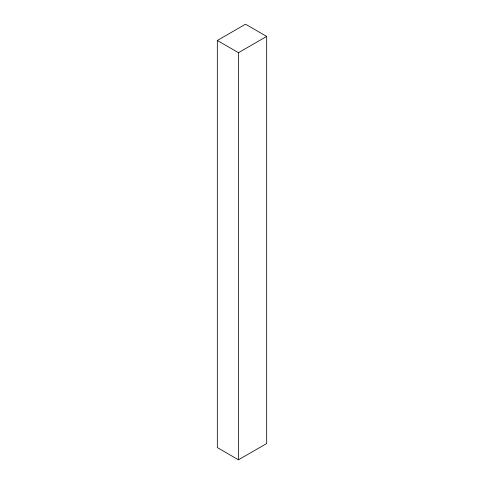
<?xml version="1.0" encoding="UTF-8"?>
<svg xmlns="http://www.w3.org/2000/svg" width="484" height="484" viewBox="0 0 484 484"><rect width="100%" height="100%" fill="white"/><g stroke="black" fill="none" stroke-linecap="round" stroke-linejoin="round"><path stroke-width="0.73" d="M217.322 40.487L245.527 24.2L266.678 36.415L266.678 443.513L238.473 459.8L217.322 447.585L217.322 40.487L238.473 52.695L266.678 36.415M238.473 52.695L238.473 459.8"/></g></svg>
